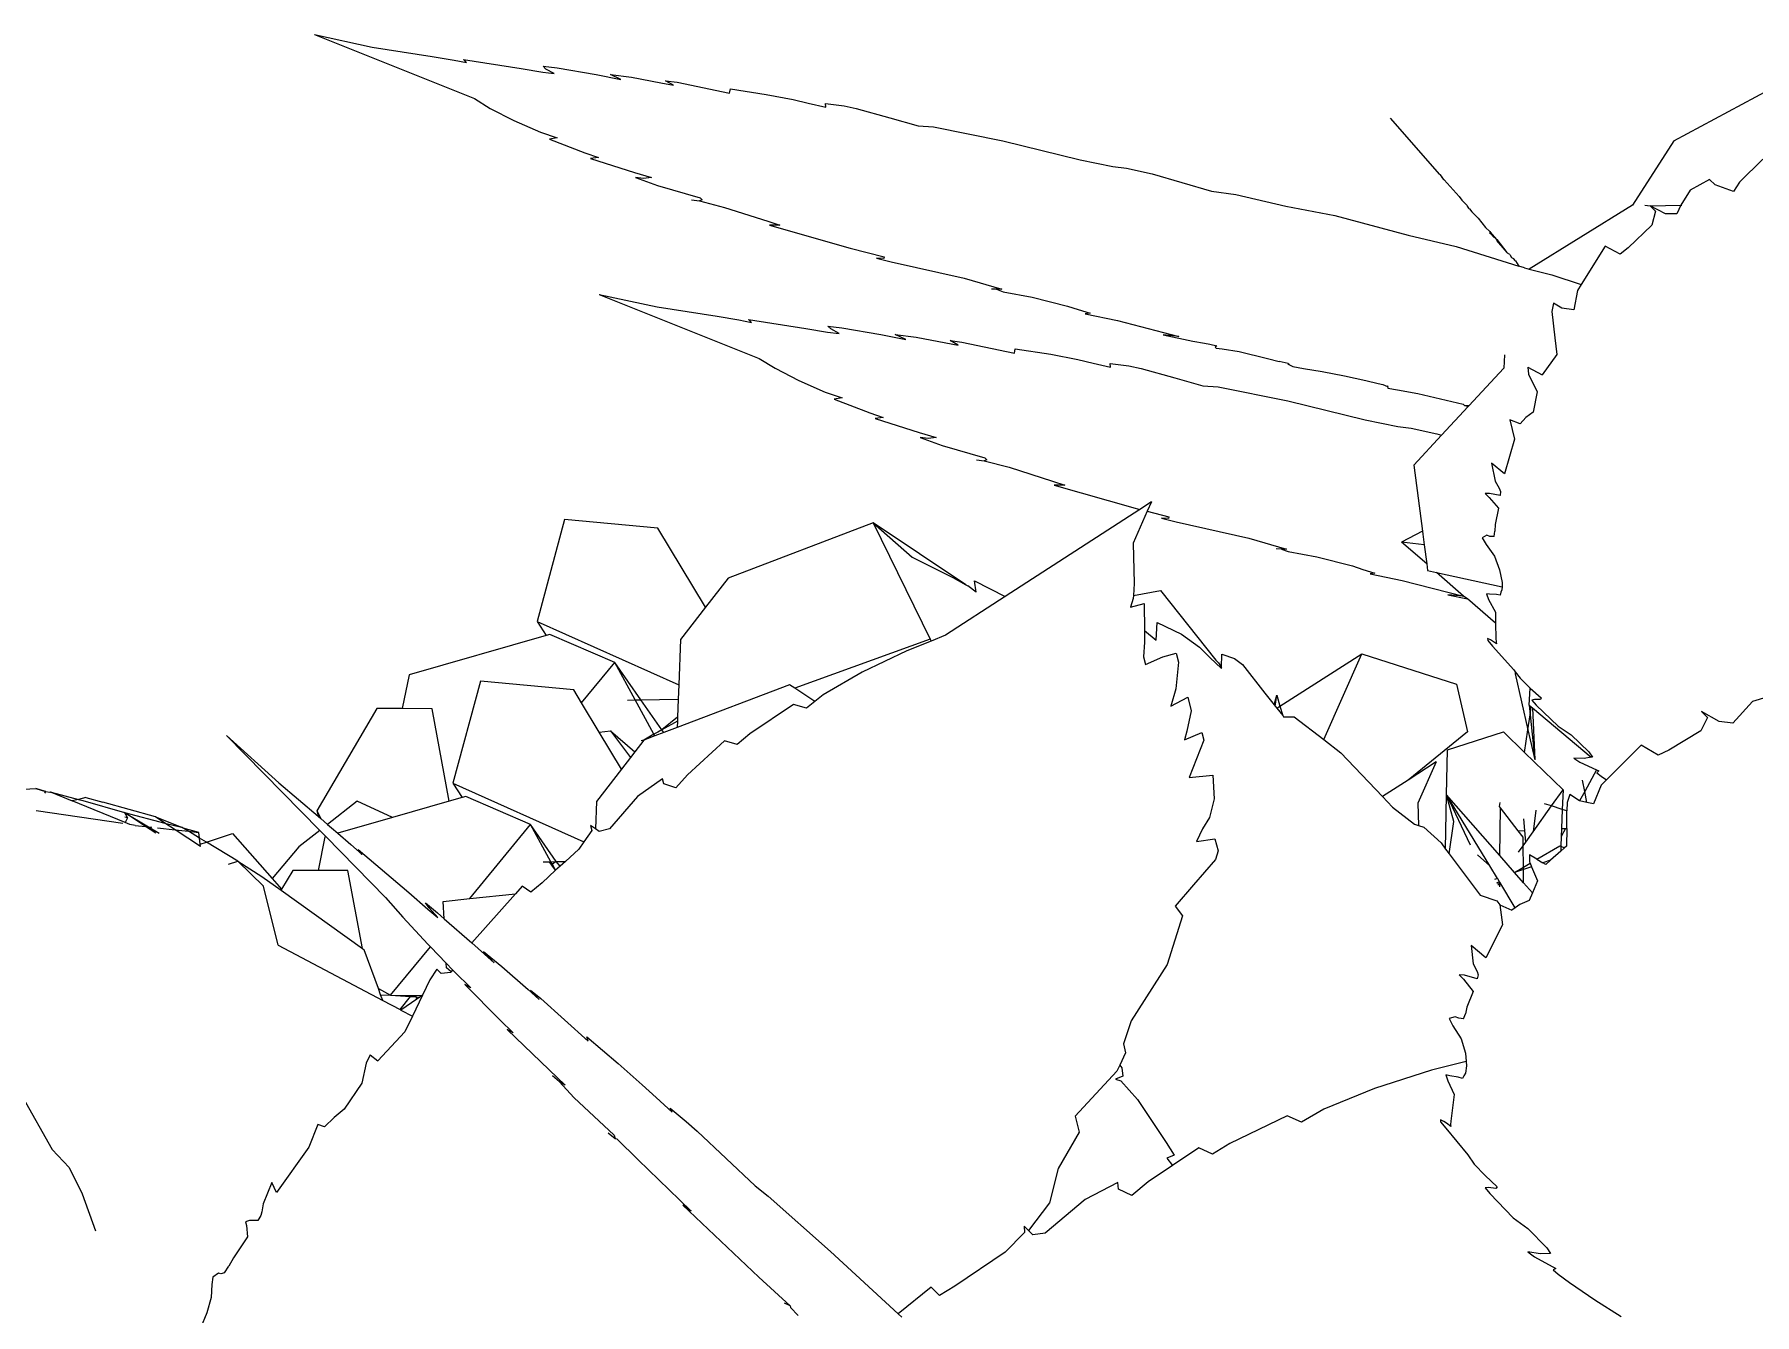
# Model space of a CAD drawing. Header units: metres. Extents: x -175 to 101, y -7 to 93.
# Drawn here: x 10.4305 to 10.5012, y 1.4238 to 1.4764 of the extents above; entities that cross this region are included whole.
import ezdxf

# ---------------------------------------------------------------- set-up
doc = ezdxf.new("R2010")
doc.units = ezdxf.units.M

# ---------------------------------------------------------------- blocks, each defined once
blk = doc.blocks.new('plantita1')
for p, q in [((-5.827386, 1.477418), (-5.833964, 1.474781)), ((-5.829766, 1.476898), (-5.83223, 1.476514)), ((-5.827386, 1.477418), (-5.829766, 1.476898)), ((-5.836784, 1.476117), (-5.837357, 1.476044)), ((-5.8369, 1.475994), (-5.836784, 1.476117)), ((-5.833517, 1.476387), (-5.835877, 1.476016)), ((-5.833642, 1.476263), (-5.833517, 1.476387)), ((-5.833127, 1.476364), (-5.833642, 1.476263)), ((-5.83223, 1.476514), (-5.833127, 1.476364)), ((-5.842284, 1.475455), (-5.844445, 1.475001)), ((-5.841807, 1.475516), (-5.842284, 1.475455)), ((-5.842132, 1.47533), (-5.841807, 1.475516)), ((-5.841622, 1.475431), (-5.842132, 1.47533)), ((-5.84041, 1.475657), (-5.841622, 1.475431)), ((-5.839551, 1.475766), (-5.84041, 1.475657)), ((-5.838956, 1.475769), (-5.839979, 1.475567)), ((-5.839979, 1.475567), (-5.839551, 1.475766)), ((-5.837357, 1.476044), (-5.838956, 1.475769)), ((-5.837243, 1.475807), (-5.8369, 1.475994)), ((-5.836769, 1.475867), (-5.837243, 1.475807)), ((-5.835877, 1.476016), (-5.836769, 1.475867)), ((-5.883232, 1.473045), (-5.887159, 1.475156)), ((-5.847049, 1.474742), (-5.847676, 1.474591)), ((-5.845943, 1.474955), (-5.847049, 1.474742)), ((-5.844481, 1.475177), (-5.845943, 1.474955)), ((-5.844445, 1.475001), (-5.844481, 1.475177)), ((-5.833964, 1.474781), (-5.834613, 1.474378)), ((-5.849646, 1.474377), (-5.851029, 1.473987)), ((-5.849144, 1.474477), (-5.849646, 1.474377)), ((-5.848382, 1.474573), (-5.849144, 1.474477)), ((-5.847676, 1.474591), (-5.848395, 1.474428)), ((-5.848395, 1.474428), (-5.848382, 1.474573)), ((-5.834613, 1.474378), (-5.835585, 1.473879)), ((-5.873612, 1.471656), (-5.871596, 1.473979)), ((-5.852821, 1.473618), (-5.85567, 1.473045)), ((-5.852185, 1.473663), (-5.852821, 1.473618)), ((-5.851029, 1.473987), (-5.852185, 1.473663)), ((-5.836674, 1.473403), (-5.837366, 1.473164)), ((-5.835585, 1.473879), (-5.836674, 1.473403)), ((-5.883232, 1.473045), (-5.881531, 1.470408)), ((-5.85567, 1.473045), (-5.858847, 1.472262)), ((-5.837039, 1.473116), (-5.8385, 1.472546)), ((-5.837366, 1.473164), (-5.837039, 1.473116)), ((-5.886888, 1.472291), (-5.885926, 1.471345)), ((-5.860743, 1.47192), (-5.861799, 1.471684)), ((-5.860189, 1.47199), (-5.860743, 1.47192)), ((-5.858847, 1.472262), (-5.860189, 1.47199)), ((-5.838728, 1.472313), (-5.840531, 1.471742)), ((-5.8385, 1.472546), (-5.839054, 1.472359)), ((-5.839054, 1.472359), (-5.838728, 1.472313)), ((-5.885926, 1.471345), (-5.885686, 1.470962)), ((-5.885686, 1.470962), (-5.884927, 1.471234)), ((-5.884927, 1.471234), (-5.884701, 1.471452)), ((-5.884701, 1.471452), (-5.883897, 1.471016)), ((-5.873796, 1.471445), (-5.874411, 1.470757)), ((-5.873796, 1.471445), (-5.873716, 1.471534)), ((-5.873612, 1.471656), (-5.873716, 1.471534)), ((-5.861799, 1.471684), (-5.864233, 1.470974)), ((-5.841476, 1.471204), (-5.843234, 1.470708)), ((-5.840577, 1.47154), (-5.841476, 1.471204)), ((-5.840531, 1.471742), (-5.841234, 1.47154)), ((-5.841234, 1.47154), (-5.840909, 1.471497)), ((-5.840909, 1.471497), (-5.840577, 1.47154)), ((-5.883897, 1.471016), (-5.883515, 1.470408)), ((-5.874523, 1.470604), (-5.874738, 1.470384)), ((-5.874411, 1.470757), (-5.874523, 1.470604)), ((-5.865235, 1.470847), (-5.867293, 1.470357)), ((-5.864233, 1.470974), (-5.865235, 1.470847)), ((-5.843208, 1.470577), (-5.844235, 1.470313)), ((-5.843234, 1.470708), (-5.843316, 1.470617)), ((-5.843316, 1.470617), (-5.843208, 1.470577)), ((-5.842883, 1.470618), (-5.843208, 1.470577)), ((-5.883515, 1.470408), (-5.883554, 1.470408)), ((-5.883515, 1.470408), (-5.883352, 1.47005)), ((-5.882253, 1.470375), (-5.883515, 1.470408)), ((-5.883352, 1.47005), (-5.882891, 1.470053)), ((-5.882891, 1.470053), (-5.882253, 1.470375)), ((-5.882253, 1.470375), (-5.882474, 1.470161)), ((-5.882474, 1.470161), (-5.882321, 1.46958)), ((-5.882036, 1.470408), (-5.882253, 1.470375)), ((-5.881531, 1.470408), (-5.87729, 1.467776)), ((-5.875193, 1.469865), (-5.875492, 1.469482)), ((-5.874988, 1.470068), (-5.875193, 1.469865)), ((-5.874937, 1.470123), (-5.874988, 1.470068)), ((-5.874831, 1.470249), (-5.874937, 1.470123)), ((-5.874831, 1.470249), (-5.874747, 1.470341)), ((-5.874738, 1.470384), (-5.874747, 1.470341)), ((-5.869307, 1.469971), (-5.872322, 1.469174)), ((-5.867293, 1.470357), (-5.869307, 1.469971)), ((-5.844235, 1.470313), (-5.846014, 1.469746)), ((-5.882321, 1.46958), (-5.881349, 1.468649)), ((-5.875956, 1.468993), (-5.875879, 1.469082)), ((-5.875673, 1.469316), (-5.875879, 1.469082)), ((-5.875664, 1.469283), (-5.875879, 1.469082)), ((-5.875673, 1.469316), (-5.875857, 1.469063)), ((-5.875857, 1.469063), (-5.875664, 1.469283)), ((-5.875492, 1.469482), (-5.875673, 1.469316)), ((-5.872322, 1.469174), (-5.874289, 1.468704)), ((-5.846081, 1.469582), (-5.8494, 1.46863)), ((-5.846014, 1.469746), (-5.84651, 1.469579)), ((-5.84651, 1.469579), (-5.846081, 1.469582)), ((-5.881349, 1.468649), (-5.881026, 1.468395)), ((-5.881026, 1.468395), (-5.880403, 1.468713)), ((-5.880403, 1.468713), (-5.879423, 1.467144)), ((-5.874289, 1.468704), (-5.876862, 1.4679)), ((-5.876499, 1.468373), (-5.876557, 1.468254)), ((-5.876499, 1.468373), (-5.876398, 1.468435)), ((-5.876375, 1.468463), (-5.876398, 1.468435)), ((-5.875956, 1.468993), (-5.876375, 1.468463)), ((-5.875948, 1.468955), (-5.876375, 1.468463)), ((-5.875956, 1.468993), (-5.875948, 1.468955)), ((-5.8494, 1.46863), (-5.850791, 1.46828)), ((-5.87729, 1.467776), (-5.878217, 1.467534)), ((-5.877097, 1.467827), (-5.87729, 1.467776)), ((-5.877097, 1.467827), (-5.876862, 1.4679)), ((-5.876723, 1.468115), (-5.876862, 1.4679)), ((-5.876723, 1.468115), (-5.876646, 1.468206)), ((-5.876557, 1.468254), (-5.876646, 1.468206)), ((-5.851084, 1.468072), (-5.854074, 1.467405)), ((-5.850483, 1.468222), (-5.851084, 1.468072)), ((-5.850791, 1.46828), (-5.850773, 1.468209)), ((-5.850773, 1.468209), (-5.850483, 1.468222)), ((-5.878217, 1.467534), (-5.879423, 1.467144)), ((-5.879423, 1.467144), (-5.879272, 1.466902)), ((-5.855412, 1.466952), (-5.855686, 1.466848)), ((-5.854074, 1.467405), (-5.855624, 1.466949)), ((-5.855624, 1.466949), (-5.855412, 1.466952)), ((-5.855412, 1.466952), (-5.855201, 1.466956)), ((-5.879272, 1.466902), (-5.879116, 1.466108)), ((-5.878634, 1.466171), (-5.87828, 1.466379)), ((-5.87828, 1.466379), (-5.878224, 1.466035)), ((-5.858329, 1.466259), (-5.858756, 1.466114)), ((-5.856865, 1.466629), (-5.858329, 1.466259)), ((-5.855686, 1.466848), (-5.856865, 1.466629)), ((-5.839083, 1.466739), (-5.845661, 1.464102)), ((-5.841463, 1.46622), (-5.843927, 1.465836)), ((-5.839083, 1.466739), (-5.841463, 1.46622)), ((-5.879116, 1.466108), (-5.878634, 1.466171)), ((-5.878224, 1.466035), (-5.878343, 1.464951)), ((-5.860377, 1.465661), (-5.86289, 1.465012)), ((-5.859055, 1.465941), (-5.860377, 1.465661)), ((-5.858756, 1.466114), (-5.859254, 1.46596)), ((-5.859254, 1.46596), (-5.859055, 1.465941)), ((-5.845215, 1.465708), (-5.847574, 1.465337)), ((-5.84534, 1.465585), (-5.845215, 1.465708)), ((-5.844824, 1.465686), (-5.84534, 1.465585)), ((-5.843927, 1.465836), (-5.844824, 1.465686)), ((-5.878343, 1.464951), (-5.878418, 1.464272)), ((-5.863477, 1.464814), (-5.863948, 1.46473)), ((-5.86225, 1.465076), (-5.863477, 1.464814)), ((-5.86289, 1.465012), (-5.86225, 1.465076)), ((-5.853504, 1.464838), (-5.853982, 1.464777)), ((-5.853829, 1.464652), (-5.853504, 1.464838)), ((-5.852107, 1.464979), (-5.853319, 1.464752)), ((-5.851248, 1.465087), (-5.852107, 1.464979)), ((-5.850653, 1.46509), (-5.851676, 1.464889)), ((-5.851676, 1.464889), (-5.851248, 1.465087)), ((-5.849054, 1.465366), (-5.850653, 1.46509)), ((-5.848482, 1.465438), (-5.849054, 1.465366)), ((-5.84894, 1.465128), (-5.848597, 1.465315)), ((-5.848466, 1.465188), (-5.84894, 1.465128)), ((-5.848597, 1.465315), (-5.848482, 1.465438)), ((-5.847574, 1.465337), (-5.848466, 1.465188)), ((-5.878418, 1.464272), (-5.877816, 1.463434)), ((-5.876279, 1.464254), (-5.87624, 1.463702)), ((-5.866542, 1.464098), (-5.867021, 1.463985)), ((-5.865372, 1.464392), (-5.866542, 1.464098)), ((-5.864673, 1.464496), (-5.865372, 1.464392)), ((-5.864432, 1.464527), (-5.864673, 1.464496)), ((-5.864171, 1.464686), (-5.864453, 1.464619)), ((-5.864453, 1.464619), (-5.864394, 1.464563)), ((-5.864394, 1.464563), (-5.864432, 1.464527)), ((-5.863948, 1.46473), (-5.864171, 1.464686)), ((-5.85764, 1.464277), (-5.858747, 1.464064)), ((-5.856178, 1.464498), (-5.85764, 1.464277)), ((-5.856143, 1.464322), (-5.856178, 1.464498)), ((-5.853982, 1.464777), (-5.856143, 1.464322)), ((-5.853319, 1.464752), (-5.853829, 1.464652)), ((-5.845661, 1.464102), (-5.84631, 1.4637)), ((-5.877229, 1.463745), (-5.877816, 1.463434)), ((-5.877263, 1.463458), (-5.877621, 1.462733)), ((-5.877229, 1.463745), (-5.877263, 1.463458)), ((-5.87624, 1.463702), (-5.874808, 1.462156)), ((-5.8697, 1.46339), (-5.870572, 1.463202)), ((-5.868786, 1.46357), (-5.8697, 1.46339)), ((-5.868016, 1.463697), (-5.868786, 1.46357)), ((-5.867577, 1.463774), (-5.868016, 1.463697)), ((-5.867418, 1.46386), (-5.867577, 1.463774)), ((-5.86739, 1.463893), (-5.867418, 1.46386)), ((-5.867418, 1.46386), (-5.867367, 1.463852)), ((-5.86739, 1.463893), (-5.867021, 1.463985)), ((-5.861343, 1.463699), (-5.862726, 1.463308)), ((-5.860841, 1.463798), (-5.861343, 1.463699)), ((-5.86008, 1.463895), (-5.860841, 1.463798)), ((-5.859373, 1.463912), (-5.860093, 1.463749)), ((-5.860093, 1.463749), (-5.86008, 1.463895)), ((-5.858747, 1.464064), (-5.859373, 1.463912)), ((-5.84631, 1.4637), (-5.847282, 1.4632)), ((-5.877621, 1.462733), (-5.877445, 1.461899)), ((-5.871872, 1.462812), (-5.872714, 1.462659)), ((-5.871487, 1.462888), (-5.871872, 1.462812)), ((-5.871494, 1.462975), (-5.871461, 1.462958)), ((-5.871461, 1.462958), (-5.871487, 1.462888)), ((-5.871278, 1.463029), (-5.871461, 1.462958)), ((-5.871086, 1.463081), (-5.871278, 1.463029)), ((-5.870572, 1.463202), (-5.871086, 1.463081)), ((-5.864518, 1.462939), (-5.867367, 1.462367)), ((-5.863882, 1.462984), (-5.864518, 1.462939)), ((-5.862726, 1.463308), (-5.863882, 1.462984)), ((-5.848371, 1.462725), (-5.849063, 1.462486)), ((-5.847282, 1.4632), (-5.848371, 1.462725)), ((-5.874808, 1.462156), (-5.874778, 1.462159)), ((-5.874808, 1.462156), (-5.874778, 1.462128)), ((-5.874778, 1.462159), (-5.874701, 1.462163)), ((-5.874701, 1.462163), (-5.874778, 1.462128)), ((-5.874778, 1.462128), (-5.87369, 1.460949)), ((-5.874701, 1.462163), (-5.874644, 1.462157)), ((-5.874569, 1.46223), (-5.874644, 1.462157)), ((-5.872714, 1.462659), (-5.874569, 1.46223)), ((-5.867367, 1.462367), (-5.870544, 1.461584)), ((-5.848736, 1.462437), (-5.850198, 1.461867)), ((-5.849063, 1.462486), (-5.848736, 1.462437)), ((-5.877445, 1.461899), (-5.877154, 1.461682)), ((-5.877154, 1.461682), (-5.876916, 1.461418)), ((-5.876916, 1.461418), (-5.876493, 1.461579)), ((-5.876493, 1.461579), (-5.876679, 1.460789)), ((-5.871886, 1.461311), (-5.87244, 1.461241)), ((-5.870544, 1.461584), (-5.871886, 1.461311)), ((-5.850426, 1.461635), (-5.852228, 1.461064)), ((-5.850198, 1.461867), (-5.850751, 1.461681)), ((-5.850751, 1.461681), (-5.850426, 1.461635)), ((-5.876679, 1.460789), (-5.87628, 1.459368)), ((-5.873496, 1.461006), (-5.87369, 1.460949)), ((-5.87369, 1.460949), (-5.872555, 1.459723)), ((-5.87244, 1.461241), (-5.873496, 1.461006)), ((-5.852274, 1.460861), (-5.853173, 1.460525)), ((-5.852228, 1.461064), (-5.852932, 1.460862)), ((-5.852932, 1.460862), (-5.852606, 1.460819)), ((-5.852606, 1.460819), (-5.852274, 1.460861)), ((-5.854906, 1.459898), (-5.855932, 1.459634)), ((-5.854932, 1.460029), (-5.855014, 1.459938)), ((-5.855014, 1.459938), (-5.854906, 1.459898)), ((-5.853173, 1.460525), (-5.854932, 1.460029)), ((-5.85458, 1.459939), (-5.854906, 1.459898)), ((-5.87628, 1.459368), (-5.875733, 1.459801)), ((-5.875733, 1.459801), (-5.875893, 1.459068)), ((-5.872555, 1.459723), (-5.872906, 1.457016)), ((-5.855932, 1.459634), (-5.857711, 1.459067)), ((-5.87606, 1.458776), (-5.87611, 1.45864)), ((-5.87611, 1.45864), (-5.876098, 1.458477)), ((-5.876098, 1.458477), (-5.875655, 1.45856)), ((-5.875893, 1.459068), (-5.87606, 1.458776)), ((-5.875655, 1.45856), (-5.875481, 1.458557)), ((-5.875481, 1.458557), (-5.875645, 1.458399)), ((-5.857778, 1.458903), (-5.861097, 1.457951)), ((-5.857711, 1.459067), (-5.858208, 1.4589)), ((-5.858208, 1.4589), (-5.857778, 1.458903)), ((-5.875645, 1.458399), (-5.876022, 1.45795)), ((-5.876022, 1.45795), (-5.875888, 1.457283)), ((-5.861601, 1.457825), (-5.862489, 1.457602)), ((-5.861772, 1.45821), (-5.861295, 1.457902)), ((-5.861772, 1.45821), (-5.861601, 1.457825)), ((-5.861601, 1.457825), (-5.861021, 1.456513)), ((-5.861097, 1.457951), (-5.861295, 1.457902)), ((-5.861295, 1.457902), (-5.855768, 1.454321)), ((-5.875888, 1.457283), (-5.875879, 1.457005)), ((-5.862782, 1.457394), (-5.865771, 1.456726)), ((-5.86218, 1.457543), (-5.862782, 1.457394)), ((-5.862489, 1.457602), (-5.862471, 1.457531)), ((-5.862471, 1.457531), (-5.86218, 1.457543)), ((-5.854146, 1.454807), (-5.850346, 1.457345)), ((-5.850346, 1.457345), (-5.852682, 1.452572)), ((-5.850346, 1.457345), (-5.851943, 1.455943)), ((-5.850346, 1.457345), (-5.84438, 1.455076)), ((-5.843454, 1.453885), (-5.841498, 1.457136)), ((-5.841498, 1.457136), (-5.837665, 1.457494)), ((-5.837665, 1.457494), (-5.836533, 1.453304)), ((-5.875845, 1.456794), (-5.875879, 1.457005)), ((-5.875523, 1.456464), (-5.875864, 1.455978)), ((-5.875845, 1.456794), (-5.875675, 1.456796)), ((-5.875675, 1.456796), (-5.875547, 1.45684)), ((-5.875547, 1.45684), (-5.875363, 1.456737)), ((-5.875363, 1.456737), (-5.875523, 1.456464)), ((-5.873081, 1.455661), (-5.872038, 1.456558)), ((-5.872979, 1.456453), (-5.873081, 1.455661)), ((-5.872922, 1.456892), (-5.872979, 1.456453)), ((-5.872979, 1.456453), (-5.872038, 1.456558)), ((-5.872906, 1.457016), (-5.872922, 1.456892)), ((-5.872906, 1.457016), (-5.872038, 1.456558)), ((-5.865771, 1.456726), (-5.867322, 1.45627)), ((-5.861021, 1.456513), (-5.861058, 1.454855)), ((-5.875864, 1.455978), (-5.876075, 1.455423)), ((-5.873081, 1.455661), (-5.873116, 1.455395)), ((-5.868562, 1.45595), (-5.870027, 1.455581)), ((-5.867383, 1.456169), (-5.868562, 1.45595)), ((-5.86711, 1.456274), (-5.867383, 1.456169)), ((-5.867322, 1.45627), (-5.86711, 1.456274)), ((-5.86711, 1.456274), (-5.866898, 1.456277)), ((-5.851943, 1.455943), (-5.853616, 1.455107)), ((-5.876075, 1.455423), (-5.876175, 1.454904)), ((-5.873485, 1.455314), (-5.876172, 1.454725)), ((-5.874588, 1.454333), (-5.873485, 1.455314)), ((-5.872075, 1.454983), (-5.874588, 1.454333)), ((-5.873116, 1.455395), (-5.873485, 1.455314)), ((-5.870752, 1.455262), (-5.872075, 1.454983)), ((-5.870453, 1.455436), (-5.870951, 1.455282)), ((-5.870951, 1.455282), (-5.870752, 1.455262)), ((-5.870027, 1.455581), (-5.870453, 1.455436)), ((-5.8545, 1.454965), (-5.855768, 1.454321)), ((-5.854571, 1.454505), (-5.8545, 1.454965)), ((-5.853616, 1.455107), (-5.854146, 1.454807)), ((-5.84438, 1.455076), (-5.843454, 1.453885)), ((-5.876175, 1.454904), (-5.876172, 1.454725)), ((-5.876172, 1.454725), (-5.87617, 1.454605)), ((-5.87617, 1.454605), (-5.876125, 1.454498)), ((-5.876125, 1.454498), (-5.876097, 1.454376)), ((-5.876097, 1.454376), (-5.875944, 1.454411)), ((-5.875944, 1.454411), (-5.875664, 1.454423)), ((-5.87591, 1.453229), (-5.87475, 1.454226)), ((-5.875622, 1.454207), (-5.875899, 1.453686)), ((-5.875664, 1.454423), (-5.87553, 1.454441)), ((-5.87553, 1.454441), (-5.875622, 1.454207)), ((-5.873947, 1.454397), (-5.87475, 1.454226)), ((-5.87475, 1.454226), (-5.874588, 1.454333)), ((-5.874588, 1.454333), (-5.873947, 1.454397)), ((-5.862142, 1.454577), (-5.864415, 1.451704)), ((-5.861028, 1.454371), (-5.862142, 1.454577)), ((-5.861058, 1.454855), (-5.861028, 1.454371)), ((-5.861028, 1.454371), (-5.86102, 1.454246)), ((-5.86102, 1.454246), (-5.860917, 1.453885)), ((-5.855768, 1.454321), (-5.853315, 1.452733)), ((-5.854571, 1.454505), (-5.854223, 1.454764)), ((-5.854146, 1.454807), (-5.854223, 1.454764)), ((-5.875899, 1.453686), (-5.87591, 1.453229)), ((-5.861468, 1.454037), (-5.861481, 1.452935)), ((-5.860917, 1.453885), (-5.861468, 1.454037)), ((-5.843454, 1.453885), (-5.842424, 1.452559)), ((-5.87591, 1.453229), (-5.875924, 1.452603)), ((-5.86201, 1.453253), (-5.863003, 1.452783)), ((-5.861962, 1.452536), (-5.86201, 1.453253)), ((-5.861481, 1.452935), (-5.861962, 1.452536)), ((-5.861481, 1.452935), (-5.861487, 1.452448)), ((-5.836533, 1.453304), (-5.842357, 1.4507)), ((-5.836533, 1.453304), (-5.836913, 1.452717)), ((-5.875787, 1.45229), (-5.876653, 1.451319)), ((-5.875942, 1.452379), (-5.875785, 1.452496)), ((-5.875931, 1.452458), (-5.875942, 1.452379)), ((-5.875924, 1.452603), (-5.875931, 1.452458)), ((-5.875586, 1.452518), (-5.875787, 1.45229)), ((-5.875785, 1.452496), (-5.875692, 1.452551)), ((-5.875692, 1.452551), (-5.875574, 1.452597)), ((-5.875574, 1.452597), (-5.875586, 1.452518)), ((-5.863749, 1.452246), (-5.864168, 1.451818)), ((-5.863003, 1.452783), (-5.863749, 1.452246)), ((-5.861487, 1.452448), (-5.861449, 1.451842)), ((-5.853315, 1.452733), (-5.852719, 1.452495)), ((-5.852682, 1.452572), (-5.852719, 1.452495)), ((-5.852719, 1.452495), (-5.851726, 1.4521)), ((-5.852682, 1.452572), (-5.847122, 1.45056)), ((-5.851726, 1.4521), (-5.849893, 1.451218)), ((-5.842424, 1.452559), (-5.842357, 1.4507)), ((-5.839724, 1.45161), (-5.837059, 1.452759)), ((-5.837059, 1.452759), (-5.836913, 1.452717)), ((-5.836913, 1.452717), (-5.831275, 1.451101)), ((-5.870407, 1.451965), (-5.874303, 1.450719)), ((-5.868852, 1.448451), (-5.870407, 1.451965)), ((-5.867051, 1.449823), (-5.870407, 1.451965)), ((-5.865518, 1.451525), (-5.866434, 1.450354)), ((-5.86518, 1.451781), (-5.865518, 1.451525)), ((-5.86466, 1.45195), (-5.86518, 1.451781)), ((-5.86465, 1.451406), (-5.86466, 1.45195)), ((-5.864168, 1.451818), (-5.86465, 1.45137)), ((-5.864522, 1.451596), (-5.86465, 1.451406)), ((-5.86465, 1.45137), (-5.86465, 1.451406)), ((-5.864522, 1.451596), (-5.864415, 1.451704)), ((-5.86279, 1.451996), (-5.862888, 1.451622)), ((-5.862888, 1.451622), (-5.862775, 1.45053)), ((-5.862234, 1.45185), (-5.86279, 1.451996)), ((-5.86153, 1.451532), (-5.862234, 1.45185)), ((-5.861449, 1.451842), (-5.86153, 1.451532)), ((-5.840795, 1.450084), (-5.839724, 1.45161)), ((-5.84056, 1.450079), (-5.839724, 1.45161)), ((-5.838366, 1.449953), (-5.839724, 1.45161)), ((-5.876912, 1.450969), (-5.877332, 1.450563)), ((-5.876712, 1.45115), (-5.877233, 1.448849)), ((-5.876715, 1.451235), (-5.876912, 1.450969)), ((-5.876653, 1.451319), (-5.876715, 1.451235)), ((-5.876715, 1.451235), (-5.876712, 1.45115)), ((-5.874303, 1.450719), (-5.874752, 1.448768)), ((-5.849893, 1.451218), (-5.848285, 1.450285)), ((-5.847122, 1.45056), (-5.84691, 1.450702)), ((-5.84691, 1.450702), (-5.842294, 1.448947)), ((-5.842357, 1.4507), (-5.842336, 1.450113)), ((-5.838044, 1.450487), (-5.83421, 1.450845)), ((-5.83421, 1.450845), (-5.833079, 1.446655)), ((-5.831275, 1.451101), (-5.830991, 1.44972)), ((-5.887497, 1.450326), (-5.886458, 1.450007)), ((-5.886458, 1.450007), (-5.885655, 1.449122)), ((-5.877332, 1.450563), (-5.877781, 1.450164)), ((-5.877781, 1.450164), (-5.877746, 1.450097)), ((-5.877746, 1.450097), (-5.877503, 1.450097)), ((-5.877393, 1.450071), (-5.877574, 1.449863)), ((-5.877503, 1.450097), (-5.877393, 1.450071)), ((-5.877281, 1.449863), (-5.877332, 1.450563)), ((-5.866925, 1.450266), (-5.867051, 1.449823)), ((-5.866857, 1.44982), (-5.866925, 1.450266)), ((-5.866818, 1.449869), (-5.866925, 1.450266)), ((-5.866434, 1.450354), (-5.866818, 1.449869)), ((-5.863261, 1.450188), (-5.863407, 1.449627)), ((-5.862566, 1.449814), (-5.863261, 1.450188)), ((-5.862775, 1.45053), (-5.862566, 1.449814)), ((-5.848285, 1.450285), (-5.847941, 1.450009)), ((-5.847941, 1.450009), (-5.847122, 1.45056)), ((-5.847941, 1.450009), (-5.8476, 1.449735)), ((-5.840795, 1.450084), (-5.842336, 1.450113)), ((-5.842336, 1.450113), (-5.842309, 1.449371)), ((-5.841659, 1.448853), (-5.840795, 1.450084)), ((-5.841328, 1.448672), (-5.84056, 1.450079)), ((-5.84056, 1.450079), (-5.840795, 1.450084)), ((-5.840246, 1.450073), (-5.84056, 1.450079)), ((-5.838366, 1.449953), (-5.838044, 1.450487)), ((-5.885096, 1.449192), (-5.884369, 1.449606)), ((-5.884369, 1.449606), (-5.884606, 1.449361)), ((-5.884606, 1.449361), (-5.884335, 1.448802)), ((-5.877421, 1.449746), (-5.879829, 1.447719)), ((-5.877574, 1.449863), (-5.878472, 1.448998)), ((-5.877421, 1.449746), (-5.877513, 1.44761)), ((-5.877322, 1.449469), (-5.877513, 1.44761)), ((-5.877368, 1.44979), (-5.877421, 1.449746)), ((-5.877281, 1.449863), (-5.877368, 1.44979)), ((-5.877322, 1.449469), (-5.877368, 1.44979)), ((-5.877281, 1.449863), (-5.877322, 1.449469)), ((-5.877233, 1.448849), (-5.877322, 1.449469)), ((-5.867639, 1.449386), (-5.868852, 1.448451)), ((-5.8672, 1.449386), (-5.867639, 1.449386)), ((-5.867162, 1.449434), (-5.8672, 1.449386)), ((-5.867051, 1.449823), (-5.867162, 1.449434)), ((-5.866921, 1.449739), (-5.867162, 1.449434)), ((-5.866921, 1.449739), (-5.867051, 1.449823)), ((-5.866857, 1.44982), (-5.866921, 1.449739)), ((-5.866818, 1.449869), (-5.866857, 1.44982)), ((-5.863407, 1.449627), (-5.863228, 1.448787)), ((-5.8476, 1.449735), (-5.847066, 1.44989)), ((-5.847066, 1.44989), (-5.845272, 1.448683)), ((-5.842309, 1.449371), (-5.841659, 1.448853)), ((-5.842309, 1.449371), (-5.842303, 1.44921)), ((-5.839086, 1.448755), (-5.838366, 1.449953)), ((-5.832926, 1.445915), (-5.832219, 1.449714)), ((-5.832219, 1.449714), (-5.830991, 1.44972)), ((-5.830991, 1.44972), (-5.829949, 1.449724)), ((-5.829949, 1.449724), (-5.827487, 1.445514)), ((-5.885655, 1.449122), (-5.885096, 1.449192)), ((-5.884335, 1.448802), (-5.883019, 1.448014)), ((-5.87974, 1.447941), (-5.879016, 1.448639)), ((-5.878472, 1.448998), (-5.879016, 1.448639)), ((-5.877233, 1.448849), (-5.877513, 1.44761)), ((-5.877099, 1.44792), (-5.877233, 1.448849)), ((-5.876232, 1.448765), (-5.877099, 1.44792)), ((-5.873927, 1.448032), (-5.876232, 1.448765)), ((-5.874752, 1.448768), (-5.872312, 1.446783)), ((-5.863837, 1.448737), (-5.863918, 1.448425)), ((-5.863123, 1.448431), (-5.863837, 1.448737)), ((-5.863228, 1.448787), (-5.863123, 1.448431)), ((-5.845272, 1.448683), (-5.844747, 1.448245)), ((-5.842303, 1.44921), (-5.842294, 1.448947)), ((-5.842303, 1.44921), (-5.841659, 1.448853)), ((-5.842294, 1.448947), (-5.84174, 1.448737)), ((-5.84174, 1.448737), (-5.841659, 1.448853)), ((-5.84174, 1.448737), (-5.84137, 1.448596)), ((-5.841659, 1.448853), (-5.841488, 1.448758)), ((-5.841488, 1.448758), (-5.841328, 1.448672)), ((-5.84137, 1.448596), (-5.841328, 1.448672)), ((-5.84137, 1.448596), (-5.840925, 1.448427)), ((-5.841328, 1.448672), (-5.840925, 1.448427)), ((-5.839551, 1.448803), (-5.840545, 1.447938)), ((-5.839551, 1.448803), (-5.840367, 1.447708)), ((-5.84, 1.447236), (-5.839086, 1.448755)), ((-5.839086, 1.448755), (-5.839551, 1.448803)), ((-5.823771, 1.448621), (-5.827609, 1.444711)), ((-5.823771, 1.448621), (-5.825931, 1.446675)), ((-5.883019, 1.448014), (-5.882589, 1.447807)), ((-5.882589, 1.447807), (-5.881881, 1.448216)), ((-5.881881, 1.448216), (-5.880462, 1.446791)), ((-5.87974, 1.447941), (-5.87989, 1.44773)), ((-5.877099, 1.44792), (-5.878681, 1.446378)), ((-5.873895, 1.446174), (-5.873927, 1.448032)), ((-5.869557, 1.447907), (-5.871268, 1.446106)), ((-5.868852, 1.448451), (-5.869557, 1.447907)), ((-5.863918, 1.448425), (-5.863326, 1.446895)), ((-5.844747, 1.448245), (-5.84423, 1.448401)), ((-5.84423, 1.448401), (-5.842717, 1.446998)), ((-5.840925, 1.448427), (-5.840545, 1.447938)), ((-5.840925, 1.448427), (-5.840815, 1.448397)), ((-5.840545, 1.447938), (-5.840367, 1.447708)), ((-5.880048, 1.447201), (-5.880143, 1.447157)), ((-5.880143, 1.447157), (-5.88006, 1.447085)), ((-5.879368, 1.447514), (-5.880048, 1.447201)), ((-5.880048, 1.447201), (-5.879569, 1.446317)), ((-5.87989, 1.44773), (-5.879829, 1.447719)), ((-5.879829, 1.447719), (-5.879543, 1.44767)), ((-5.879543, 1.44767), (-5.879122, 1.447687)), ((-5.879122, 1.447687), (-5.879368, 1.447514)), ((-5.873469, 1.447532), (-5.872718, 1.445834)), ((-5.873469, 1.447532), (-5.872312, 1.446783)), ((-5.840367, 1.447708), (-5.84, 1.447236)), ((-5.84, 1.447236), (-5.83897, 1.44591)), ((-5.880244, 1.446942), (-5.880462, 1.446791)), ((-5.880462, 1.446791), (-5.880243, 1.446572)), ((-5.88006, 1.447085), (-5.880244, 1.446942)), ((-5.880243, 1.446572), (-5.879936, 1.445802)), ((-5.879569, 1.446317), (-5.879479, 1.446779)), ((-5.872312, 1.446783), (-5.871268, 1.446106)), ((-5.864292, 1.44699), (-5.864347, 1.44601)), ((-5.863326, 1.446895), (-5.864292, 1.44699)), ((-5.842717, 1.446998), (-5.842238, 1.446465)), ((-5.842238, 1.446465), (-5.841737, 1.446623)), ((-5.841737, 1.446623), (-5.84168, 1.44684)), ((-5.84168, 1.44684), (-5.840655, 1.446108)), ((-5.833079, 1.446655), (-5.838461, 1.444249)), ((-5.833079, 1.446655), (-5.833459, 1.446068)), ((-5.825931, 1.446675), (-5.827544, 1.445295)), ((-5.81594, 1.446436), (-5.816338, 1.446308)), ((-5.816338, 1.446308), (-5.81594, 1.446436)), ((-5.81594, 1.446436), (-5.816335, 1.446328)), ((-5.814688, 1.446375), (-5.81594, 1.446436)), ((-5.879936, 1.445802), (-5.879656, 1.445867)), ((-5.879656, 1.445867), (-5.879569, 1.446317)), ((-5.879656, 1.445867), (-5.879361, 1.445935)), ((-5.879569, 1.446317), (-5.879361, 1.445935)), ((-5.879361, 1.445935), (-5.878963, 1.446194)), ((-5.878963, 1.446194), (-5.878843, 1.445858)), ((-5.878843, 1.445858), (-5.878839, 1.44552)), ((-5.878211, 1.445721), (-5.878681, 1.446378)), ((-5.878681, 1.446378), (-5.878649, 1.445581)), ((-5.878211, 1.445721), (-5.877918, 1.445814)), ((-5.876071, 1.445696), (-5.876102, 1.445867)), ((-5.876076, 1.443685), (-5.873895, 1.446174)), ((-5.87567, 1.443255), (-5.873895, 1.446174)), ((-5.873895, 1.446174), (-5.874867, 1.444125)), ((-5.874194, 1.445084), (-5.873895, 1.446174)), ((-5.873855, 1.443949), (-5.873895, 1.446174)), ((-5.872718, 1.445834), (-5.872739, 1.444915)), ((-5.871268, 1.446106), (-5.871677, 1.445676)), ((-5.864347, 1.44601), (-5.864151, 1.44524)), ((-5.840655, 1.446108), (-5.839505, 1.44478)), ((-5.83897, 1.44591), (-5.838929, 1.444784)), ((-5.83627, 1.444961), (-5.833605, 1.44611)), ((-5.833605, 1.44611), (-5.833459, 1.446068)), ((-5.833459, 1.446068), (-5.832926, 1.445915)), ((-5.832926, 1.445915), (-5.830597, 1.445247)), ((-5.830597, 1.445247), (-5.829149, 1.445913)), ((-5.829149, 1.445913), (-5.827932, 1.444963)), ((-5.820861, 1.445267), (-5.818696, 1.445882)), ((-5.819614, 1.445045), (-5.81744, 1.445926)), ((-5.817882, 1.445942), (-5.819581, 1.445451)), ((-5.818, 1.44607), (-5.818696, 1.445882)), ((-5.818, 1.44607), (-5.817694, 1.445991)), ((-5.817694, 1.445991), (-5.817882, 1.445942)), ((-5.816576, 1.446286), (-5.817694, 1.445991)), ((-5.817694, 1.445991), (-5.81744, 1.445926)), ((-5.816576, 1.446286), (-5.81744, 1.445926)), ((-5.816576, 1.446286), (-5.816543, 1.446285)), ((-5.816516, 1.446292), (-5.816543, 1.446285)), ((-5.816338, 1.446308), (-5.816516, 1.446292)), ((-5.816338, 1.446308), (-5.816301, 1.446243)), ((-5.878839, 1.44552), (-5.878649, 1.445581)), ((-5.878829, 1.444798), (-5.878839, 1.44552)), ((-5.878649, 1.445581), (-5.878211, 1.445721)), ((-5.878649, 1.445581), (-5.878618, 1.444788)), ((-5.877452, 1.444657), (-5.878211, 1.445721)), ((-5.877555, 1.445546), (-5.877452, 1.444657)), ((-5.87711, 1.444716), (-5.877072, 1.445189)), ((-5.876832, 1.444702), (-5.876106, 1.44565)), ((-5.876106, 1.44565), (-5.876071, 1.445696)), ((-5.876076, 1.443685), (-5.876106, 1.44565)), ((-5.874002, 1.443752), (-5.874194, 1.445084)), ((-5.871677, 1.445676), (-5.87258, 1.444967)), ((-5.864151, 1.44524), (-5.863875, 1.444783)), ((-5.830597, 1.445247), (-5.82835, 1.444603)), ((-5.827656, 1.445199), (-5.827932, 1.444963)), ((-5.827487, 1.445514), (-5.827656, 1.445199)), ((-5.827544, 1.445295), (-5.827656, 1.445199)), ((-5.827487, 1.445514), (-5.827544, 1.445295)), ((-5.820861, 1.445267), (-5.821931, 1.444848)), ((-5.821241, 1.445018), (-5.821931, 1.444848)), ((-5.821663, 1.444741), (-5.821241, 1.445018)), ((-5.819581, 1.445451), (-5.821241, 1.445018)), ((-5.821241, 1.445018), (-5.820861, 1.445267)), ((-5.819581, 1.445451), (-5.820571, 1.444863)), ((-5.820456, 1.444876), (-5.819581, 1.445451)), ((-5.819805, 1.444956), (-5.819614, 1.445045)), ((-5.819581, 1.445451), (-5.819711, 1.445238)), ((-5.819711, 1.445238), (-5.819599, 1.445255)), ((-5.819711, 1.445238), (-5.819614, 1.445045)), ((-5.819519, 1.444997), (-5.815959, 1.445514)), ((-5.87878, 1.444796), (-5.878829, 1.444798)), ((-5.878829, 1.444798), (-5.878819, 1.444069)), ((-5.878618, 1.444788), (-5.87878, 1.444796)), ((-5.87878, 1.444796), (-5.878606, 1.444465)), ((-5.878618, 1.444788), (-5.878606, 1.444465)), ((-5.878606, 1.444465), (-5.87859, 1.444069)), ((-5.877148, 1.444231), (-5.877452, 1.444657)), ((-5.877148, 1.444231), (-5.87711, 1.444716)), ((-5.876832, 1.444702), (-5.87711, 1.444716)), ((-5.87704, 1.44408), (-5.877037, 1.444435)), ((-5.877037, 1.444435), (-5.876832, 1.444702)), ((-5.872958, 1.444844), (-5.873666, 1.444201)), ((-5.872739, 1.444915), (-5.872958, 1.444844)), ((-5.87258, 1.444967), (-5.872739, 1.444915)), ((-5.864378, 1.444369), (-5.864507, 1.443871)), ((-5.863616, 1.444266), (-5.864378, 1.444369)), ((-5.863875, 1.444783), (-5.863616, 1.444266)), ((-5.839505, 1.44478), (-5.839089, 1.444673)), ((-5.839089, 1.444673), (-5.838929, 1.444784)), ((-5.838929, 1.444784), (-5.83873, 1.444921)), ((-5.83873, 1.444921), (-5.838786, 1.444709)), ((-5.838786, 1.444709), (-5.838461, 1.444249)), ((-5.837323, 1.443434), (-5.83627, 1.444961)), ((-5.837105, 1.44343), (-5.83627, 1.444961)), ((-5.833771, 1.441913), (-5.83627, 1.444961)), ((-5.827855, 1.444461), (-5.83031, 1.441959)), ((-5.82835, 1.444603), (-5.828887, 1.444139)), ((-5.828095, 1.444823), (-5.82835, 1.444603)), ((-5.827932, 1.444963), (-5.828095, 1.444823)), ((-5.827609, 1.444711), (-5.827855, 1.444461)), ((-5.827855, 1.444461), (-5.82782, 1.444452)), ((-5.82782, 1.444452), (-5.827537, 1.443071)), ((-5.827609, 1.444711), (-5.826748, 1.444039)), ((-5.824025, 1.444589), (-5.825646, 1.442744)), ((-5.822952, 1.444233), (-5.824025, 1.444589)), ((-5.822952, 1.444233), (-5.82267, 1.444403)), ((-5.822705, 1.444057), (-5.821663, 1.444741)), ((-5.822696, 1.444148), (-5.82267, 1.444403)), ((-5.82267, 1.444403), (-5.822212, 1.44468)), ((-5.82267, 1.444403), (-5.822647, 1.444631)), ((-5.822647, 1.444631), (-5.821994, 1.44481)), ((-5.822212, 1.44468), (-5.822647, 1.444631)), ((-5.822212, 1.44468), (-5.821994, 1.44481)), ((-5.821663, 1.444741), (-5.822212, 1.44468)), ((-5.821994, 1.44481), (-5.821931, 1.444848)), ((-5.820937, 1.444822), (-5.821663, 1.444741)), ((-5.820571, 1.444863), (-5.821015, 1.444599)), ((-5.82088, 1.444596), (-5.820456, 1.444876)), ((-5.820571, 1.444863), (-5.820705, 1.444848)), ((-5.820456, 1.444876), (-5.820571, 1.444863)), ((-5.820024, 1.444924), (-5.820456, 1.444876)), ((-5.820024, 1.444924), (-5.819805, 1.444956)), ((-5.878819, 1.444069), (-5.878744, 1.444003)), ((-5.87859, 1.444069), (-5.878744, 1.444003)), ((-5.878744, 1.444003), (-5.878582, 1.443861)), ((-5.878543, 1.444089), (-5.87859, 1.444069)), ((-5.87859, 1.444069), (-5.878582, 1.443861)), ((-5.878582, 1.443861), (-5.878167, 1.443496)), ((-5.877606, 1.443533), (-5.878543, 1.444089)), ((-5.877606, 1.443533), (-5.8773, 1.443716)), ((-5.8773, 1.443716), (-5.877298, 1.443424)), ((-5.87704, 1.44408), (-5.877148, 1.444231)), ((-5.877049, 1.4432), (-5.87704, 1.44408)), ((-5.876854, 1.443818), (-5.87704, 1.44408)), ((-5.87669, 1.442984), (-5.876076, 1.443685)), ((-5.875158, 1.443709), (-5.87567, 1.443255)), ((-5.874002, 1.443752), (-5.875276, 1.442051)), ((-5.873855, 1.443949), (-5.874002, 1.443752)), ((-5.873666, 1.444201), (-5.873855, 1.443949)), ((-5.864507, 1.443871), (-5.864401, 1.443519)), ((-5.838461, 1.444249), (-5.838251, 1.443951)), ((-5.838251, 1.443951), (-5.837696, 1.443441)), ((-5.829191, 1.443935), (-5.831265, 1.442159)), ((-5.828887, 1.444139), (-5.82935, 1.44373)), ((-5.82935, 1.44373), (-5.829191, 1.443935)), ((-5.826748, 1.444039), (-5.825646, 1.442744)), ((-5.824245, 1.443454), (-5.822952, 1.444233)), ((-5.822696, 1.444148), (-5.822952, 1.444233)), ((-5.822705, 1.444057), (-5.822696, 1.444148)), ((-5.878167, 1.443496), (-5.877852, 1.443387)), ((-5.878167, 1.443496), (-5.877966, 1.44332)), ((-5.877966, 1.44332), (-5.877852, 1.443387)), ((-5.877606, 1.443533), (-5.877852, 1.443387)), ((-5.877383, 1.443224), (-5.877626, 1.442647)), ((-5.877323, 1.443365), (-5.877383, 1.443224)), ((-5.877383, 1.443224), (-5.87705, 1.443109)), ((-5.877298, 1.443424), (-5.877323, 1.443365)), ((-5.877049, 1.4432), (-5.877323, 1.443365)), ((-5.877055, 1.442567), (-5.87705, 1.443109)), ((-5.877055, 1.442567), (-5.87669, 1.442984)), ((-5.87705, 1.443109), (-5.877049, 1.4432)), ((-5.87705, 1.443109), (-5.87669, 1.442984)), ((-5.87669, 1.442984), (-5.877049, 1.4432)), ((-5.875983, 1.442739), (-5.87567, 1.443255)), ((-5.864401, 1.443519), (-5.863495, 1.442475)), ((-5.837323, 1.443434), (-5.837696, 1.443441)), ((-5.837696, 1.443441), (-5.837477, 1.443241)), ((-5.837477, 1.443241), (-5.837323, 1.443434)), ((-5.837477, 1.443241), (-5.837298, 1.443077)), ((-5.837323, 1.443434), (-5.837162, 1.443327)), ((-5.837105, 1.44343), (-5.837323, 1.443434)), ((-5.837298, 1.443077), (-5.837162, 1.443327)), ((-5.837298, 1.443077), (-5.837122, 1.4433)), ((-5.837298, 1.443077), (-5.836739, 1.442565)), ((-5.837162, 1.443327), (-5.837105, 1.44343)), ((-5.837162, 1.443327), (-5.837122, 1.4433)), ((-5.837122, 1.4433), (-5.837016, 1.443429)), ((-5.837016, 1.443429), (-5.837105, 1.44343)), ((-5.836791, 1.443424), (-5.837016, 1.443429)), ((-5.829361, 1.439858), (-5.828765, 1.443065)), ((-5.828765, 1.443065), (-5.827537, 1.443071)), ((-5.827537, 1.443071), (-5.826495, 1.443075)), ((-5.826495, 1.443075), (-5.82604, 1.442296)), ((-5.824245, 1.443454), (-5.825302, 1.442428)), ((-5.824245, 1.443454), (-5.825233, 1.442827)), ((-5.823858, 1.443334), (-5.824245, 1.443454)), ((-5.877626, 1.442647), (-5.877419, 1.442151)), ((-5.877419, 1.442151), (-5.877055, 1.442567)), ((-5.876716, 1.441534), (-5.876078, 1.442583)), ((-5.876079, 1.442396), (-5.876078, 1.442583)), ((-5.876078, 1.442583), (-5.876059, 1.442614)), ((-5.875983, 1.442739), (-5.876059, 1.442614)), ((-5.876014, 1.442588), (-5.876059, 1.442614)), ((-5.876027, 1.442471), (-5.876014, 1.442588)), ((-5.87596, 1.442566), (-5.876014, 1.442588)), ((-5.875983, 1.442739), (-5.875867, 1.442698)), ((-5.863495, 1.442475), (-5.86275, 1.441604)), ((-5.836739, 1.442565), (-5.836273, 1.442172)), ((-5.836273, 1.442172), (-5.835926, 1.442419)), ((-5.835926, 1.442419), (-5.835646, 1.442108)), ((-5.826019, 1.442262), (-5.829361, 1.439858)), ((-5.825646, 1.442744), (-5.82604, 1.442296)), ((-5.82604, 1.442296), (-5.826019, 1.442262)), ((-5.825233, 1.442827), (-5.826019, 1.442262)), ((-5.825895, 1.440003), (-5.825302, 1.442428)), ((-5.877419, 1.442151), (-5.87729, 1.44184)), ((-5.87729, 1.44184), (-5.876905, 1.441666)), ((-5.876905, 1.441666), (-5.876716, 1.441534)), ((-5.876716, 1.441534), (-5.876576, 1.441436)), ((-5.876087, 1.44166), (-5.876576, 1.441436)), ((-5.876087, 1.44166), (-5.876197, 1.440843)), ((-5.87596, 1.441828), (-5.876087, 1.44166)), ((-5.875276, 1.442051), (-5.87596, 1.441828)), ((-5.86275, 1.441604), (-5.863046, 1.441211)), ((-5.835646, 1.442108), (-5.833849, 1.440102)), ((-5.833771, 1.441913), (-5.835646, 1.442108)), ((-5.832682, 1.4418), (-5.833771, 1.441913)), ((-5.832714, 1.441087), (-5.832682, 1.4418)), ((-5.832462, 1.441137), (-5.832098, 1.441537)), ((-5.831947, 1.441736), (-5.832441, 1.441324)), ((-5.832098, 1.441537), (-5.831947, 1.441736)), ((-5.831265, 1.442159), (-5.832053, 1.441478)), ((-5.83031, 1.441959), (-5.831023, 1.44115)), ((-5.876197, 1.440843), (-5.875503, 1.439482)), ((-5.863046, 1.441211), (-5.862411, 1.439211)), ((-5.832714, 1.441087), (-5.833849, 1.440102)), ((-5.832441, 1.441324), (-5.832714, 1.441087)), ((-5.832053, 1.441478), (-5.832462, 1.441137)), ((-5.831023, 1.44115), (-5.832042, 1.440048)), ((-5.833849, 1.440102), (-5.834777, 1.439281)), ((-5.875503, 1.439482), (-5.874904, 1.439994)), ((-5.874904, 1.439994), (-5.87499, 1.439239)), ((-5.834338, 1.439743), (-5.83508, 1.439125)), ((-5.834777, 1.439281), (-5.834338, 1.439743)), ((-5.83215, 1.439935), (-5.832798, 1.439262)), ((-5.832042, 1.440048), (-5.83215, 1.439935)), ((-5.830516, 1.437942), (-5.83215, 1.439935)), ((-5.825895, 1.440003), (-5.830192, 1.437732)), ((-5.830015, 1.438218), (-5.829437, 1.439803)), ((-5.829361, 1.439858), (-5.829437, 1.439803)), ((-5.875149, 1.438922), (-5.875189, 1.43878)), ((-5.875189, 1.43878), (-5.875151, 1.438619)), ((-5.875151, 1.438619), (-5.874626, 1.438766)), ((-5.87499, 1.439239), (-5.875149, 1.438922)), ((-5.874626, 1.438766), (-5.874414, 1.438788)), ((-5.874414, 1.438788), (-5.87459, 1.438606)), ((-5.862411, 1.439211), (-5.860932, 1.436886)), ((-5.83508, 1.439125), (-5.836163, 1.438174)), ((-5.833143, 1.438903), (-5.833812, 1.438244)), ((-5.833061, 1.438989), (-5.833143, 1.438903)), ((-5.832798, 1.439262), (-5.833061, 1.438989)), ((-5.833061, 1.438989), (-5.833003, 1.438902)), ((-5.833003, 1.438902), (-5.832807, 1.439064)), ((-5.833003, 1.438902), (-5.832989, 1.43888)), ((-5.832989, 1.43888), (-5.832595, 1.438844)), ((-5.832807, 1.439064), (-5.832798, 1.439262)), ((-5.832595, 1.438844), (-5.832416, 1.439018)), ((-5.832416, 1.439018), (-5.83213, 1.438577)), ((-5.87459, 1.438606), (-5.874981, 1.438103)), ((-5.874981, 1.438103), (-5.874721, 1.437457)), ((-5.836271, 1.438157), (-5.836684, 1.437813)), ((-5.836163, 1.438174), (-5.83662, 1.437769)), ((-5.83662, 1.437769), (-5.836271, 1.438157)), ((-5.833572, 1.438383), (-5.835018, 1.43692)), ((-5.833812, 1.438244), (-5.833572, 1.438383)), ((-5.83213, 1.438577), (-5.831827, 1.437941)), ((-5.830015, 1.438218), (-5.830516, 1.437942)), ((-5.830109, 1.437961), (-5.830516, 1.437942)), ((-5.830192, 1.437732), (-5.830109, 1.437961)), ((-5.830109, 1.437961), (-5.830015, 1.438218)), ((-5.874721, 1.437457), (-5.874668, 1.43718)), ((-5.836684, 1.437813), (-5.838637, 1.436064)), ((-5.831827, 1.437941), (-5.83172, 1.437869)), ((-5.831565, 1.437939), (-5.831827, 1.437941)), ((-5.831827, 1.437941), (-5.831417, 1.437084)), ((-5.831574, 1.437877), (-5.83172, 1.437869)), ((-5.83172, 1.437869), (-5.831589, 1.437779)), ((-5.831589, 1.437779), (-5.831574, 1.437877)), ((-5.831589, 1.437779), (-5.83094, 1.437337)), ((-5.831574, 1.437877), (-5.831565, 1.437939)), ((-5.83133, 1.437891), (-5.831574, 1.437877)), ((-5.831368, 1.437939), (-5.831565, 1.437939)), ((-5.83094, 1.437337), (-5.831417, 1.437084)), ((-5.830516, 1.437942), (-5.831368, 1.437939)), ((-5.83133, 1.437891), (-5.831368, 1.437939)), ((-5.830516, 1.437942), (-5.83133, 1.437891)), ((-5.830909, 1.437353), (-5.83133, 1.437891)), ((-5.830909, 1.437353), (-5.83094, 1.437337)), ((-5.830192, 1.437732), (-5.830909, 1.437353)), ((-5.874596, 1.436974), (-5.874668, 1.43718)), ((-5.874596, 1.436974), (-5.874391, 1.437001)), ((-5.874157, 1.436692), (-5.874498, 1.436157)), ((-5.874391, 1.437001), (-5.874241, 1.437063)), ((-5.874241, 1.437063), (-5.874003, 1.436988)), ((-5.874003, 1.436988), (-5.874157, 1.436692)), ((-5.860932, 1.436886), (-5.860617, 1.435942)), ((-5.835311, 1.436538), (-5.837032, 1.434874)), ((-5.835018, 1.43692), (-5.835552, 1.436397)), ((-5.835552, 1.436397), (-5.835311, 1.436538)), ((-5.831417, 1.437084), (-5.831107, 1.436435)), ((-5.874498, 1.436157), (-5.874673, 1.435571)), ((-5.860617, 1.435942), (-5.860711, 1.43558)), ((-5.838582, 1.436231), (-5.839863, 1.435139)), ((-5.838637, 1.436064), (-5.838582, 1.436231)), ((-5.831107, 1.436435), (-5.829993, 1.435252)), ((-5.874702, 1.435221), (-5.874717, 1.435038)), ((-5.874673, 1.435571), (-5.874702, 1.435221)), ((-5.874702, 1.435221), (-5.87327, 1.434864)), ((-5.860711, 1.43558), (-5.860468, 1.43507)), ((-5.839863, 1.435139), (-5.840854, 1.434265)), ((-5.829672, 1.435498), (-5.829993, 1.435252)), ((-5.829672, 1.435498), (-5.829508, 1.43515)), ((-5.829508, 1.43515), (-5.829339, 1.434335)), ((-5.874717, 1.435038), (-5.874667, 1.43474)), ((-5.874667, 1.43474), (-5.874597, 1.43464)), ((-5.874597, 1.43464), (-5.874545, 1.434522)), ((-5.874545, 1.434522), (-5.874365, 1.434579)), ((-5.874365, 1.434579), (-5.874027, 1.434631)), ((-5.873944, 1.434422), (-5.874204, 1.433861)), ((-5.874027, 1.434631), (-5.873867, 1.43467)), ((-5.873867, 1.43467), (-5.873944, 1.434422)), ((-5.87327, 1.434864), (-5.870938, 1.434112)), ((-5.860519, 1.434425), (-5.861202, 1.433661)), ((-5.860554, 1.43496), (-5.8606, 1.434617)), ((-5.8606, 1.434617), (-5.860297, 1.434497)), ((-5.860468, 1.43507), (-5.860554, 1.43496)), ((-5.860297, 1.434497), (-5.860519, 1.434425)), ((-5.860468, 1.43507), (-5.860351, 1.434824)), ((-5.860351, 1.434824), (-5.858636, 1.432971)), ((-5.837032, 1.434874), (-5.837693, 1.434247)), ((-5.837451, 1.434392), (-5.837165, 1.434631)), ((-5.874204, 1.433861), (-5.874074, 1.432776)), ((-5.870938, 1.434112), (-5.868859, 1.433267)), ((-5.84143, 1.433737), (-5.842085, 1.433142)), ((-5.840854, 1.434265), (-5.84143, 1.433737)), ((-5.838046, 1.433747), (-5.839696, 1.432189)), ((-5.837451, 1.434392), (-5.838046, 1.433747)), ((-5.837693, 1.434247), (-5.837451, 1.434392)), ((-5.829339, 1.434335), (-5.828612, 1.433257)), ((-5.815398, 1.433771), (-5.81661, 1.431603)), ((-5.868859, 1.433267), (-5.867939, 1.432727)), ((-5.861202, 1.433661), (-5.862373, 1.431894)), ((-5.842006, 1.433305), (-5.842664, 1.432756)), ((-5.842085, 1.433142), (-5.842006, 1.433305)), ((-5.828612, 1.433257), (-5.828201, 1.432919)), ((-5.873861, 1.432483), (-5.874769, 1.431387)), ((-5.874074, 1.432776), (-5.874061, 1.432631)), ((-5.874063, 1.432549), (-5.873889, 1.43269)), ((-5.874061, 1.432631), (-5.874063, 1.432549)), ((-5.873889, 1.43269), (-5.873785, 1.432758)), ((-5.873651, 1.43274), (-5.873861, 1.432483)), ((-5.873785, 1.432758), (-5.873648, 1.432821)), ((-5.873648, 1.432821), (-5.873651, 1.43274)), ((-5.867939, 1.432727), (-5.867349, 1.43299)), ((-5.867349, 1.43299), (-5.864992, 1.431853)), ((-5.858636, 1.432971), (-5.858806, 1.432316)), ((-5.858806, 1.432316), (-5.857936, 1.43082)), ((-5.843115, 1.432356), (-5.845496, 1.430109)), ((-5.842664, 1.432756), (-5.843115, 1.432356)), ((-5.828201, 1.432919), (-5.827806, 1.432534)), ((-5.827806, 1.432534), (-5.827533, 1.432635)), ((-5.827533, 1.432635), (-5.827164, 1.431698)), ((-5.864992, 1.431853), (-5.864284, 1.43142)), ((-5.864284, 1.43142), (-5.863714, 1.431682)), ((-5.863714, 1.431682), (-5.862634, 1.430947)), ((-5.862373, 1.431894), (-5.862698, 1.431368)), ((-5.839805, 1.432043), (-5.840688, 1.431182)), ((-5.839737, 1.432064), (-5.839805, 1.432043)), ((-5.839456, 1.432298), (-5.839737, 1.432064)), ((-5.839696, 1.432189), (-5.839737, 1.432064)), ((-5.827164, 1.431698), (-5.825836, 1.429839)), ((-5.81661, 1.431603), (-5.81732, 1.430873)), ((-5.87503, 1.431), (-5.875481, 1.430533)), ((-5.874769, 1.431387), (-5.87503, 1.431)), ((-5.862698, 1.431368), (-5.862398, 1.431256)), ((-5.862398, 1.431256), (-5.862634, 1.430947)), ((-5.862634, 1.430947), (-5.861642, 1.430273)), ((-5.840688, 1.431182), (-5.842387, 1.429536)), ((-5.875481, 1.430533), (-5.875966, 1.430069)), ((-5.861642, 1.430273), (-5.860968, 1.429722)), ((-5.860416, 1.429983), (-5.860397, 1.430246)), ((-5.860397, 1.430246), (-5.859042, 1.429546)), ((-5.857936, 1.43082), (-5.857589, 1.429419)), ((-5.825836, 1.429839), (-5.825635, 1.430246)), ((-5.825635, 1.430246), (-5.825282, 1.429375)), ((-5.81732, 1.430873), (-5.817844, 1.429791)), ((-5.875671, 1.429799), (-5.876632, 1.428803)), ((-5.875966, 1.430069), (-5.875914, 1.430007)), ((-5.875914, 1.430007), (-5.875619, 1.430043)), ((-5.875482, 1.430033), (-5.875671, 1.429799)), ((-5.875619, 1.430043), (-5.875482, 1.430033)), ((-5.860968, 1.429722), (-5.860416, 1.429983)), ((-5.859042, 1.429546), (-5.857411, 1.428168)), ((-5.846029, 1.429688), (-5.848591, 1.427411)), ((-5.845496, 1.430109), (-5.846029, 1.429688)), ((-5.842387, 1.429536), (-5.842866, 1.429068)), ((-5.817844, 1.429791), (-5.818396, 1.42826)), ((-5.876632, 1.428803), (-5.877238, 1.428366)), ((-5.857589, 1.429419), (-5.856724, 1.428275)), ((-5.842518, 1.429322), (-5.845639, 1.426365)), ((-5.842866, 1.429068), (-5.842518, 1.429322)), ((-5.825282, 1.429375), (-5.825234, 1.429051)), ((-5.825234, 1.429051), (-5.825187, 1.428895)), ((-5.825187, 1.428895), (-5.825066, 1.42869)), ((-5.878013, 1.427563), (-5.877238, 1.428366)), ((-5.857411, 1.428168), (-5.856902, 1.428107)), ((-5.856902, 1.428107), (-5.856724, 1.428275)), ((-5.856724, 1.428275), (-5.856536, 1.428452)), ((-5.856536, 1.428452), (-5.856555, 1.428195)), ((-5.856555, 1.428195), (-5.855767, 1.427389)), ((-5.825066, 1.42869), (-5.82472, 1.428687)), ((-5.82472, 1.428687), (-5.824561, 1.428642)), ((-5.824602, 1.428485), (-5.824638, 1.428018)), ((-5.824561, 1.428642), (-5.824602, 1.428485)), ((-5.878013, 1.427563), (-5.878165, 1.42733)), ((-5.877735, 1.427321), (-5.877227, 1.4274)), ((-5.877227, 1.4274), (-5.8775, 1.427191)), ((-5.855767, 1.427389), (-5.8537, 1.425999)), ((-5.848591, 1.427411), (-5.851371, 1.424852)), ((-5.824638, 1.428018), (-5.824063, 1.427158)), ((-5.878275, 1.426661), (-5.878477, 1.426492)), ((-5.8775, 1.427191), (-5.878387, 1.426721)), ((-5.878387, 1.426721), (-5.878275, 1.426661)), ((-5.878165, 1.42733), (-5.877735, 1.427321)), ((-5.824063, 1.427158), (-5.823866, 1.426811)), ((-5.823691, 1.42654), (-5.823866, 1.426811)), ((-5.878944, 1.42614), (-5.879988, 1.425429)), ((-5.878477, 1.426492), (-5.878944, 1.42614)), ((-5.8537, 1.425999), (-5.853071, 1.425611)), ((-5.853071, 1.425611), (-5.852719, 1.425953)), ((-5.852719, 1.425953), (-5.851371, 1.424852)), ((-5.845639, 1.426365), (-5.846924, 1.425178)), ((-5.823691, 1.42654), (-5.823539, 1.426503)), ((-5.823539, 1.426503), (-5.823452, 1.426526)), ((-5.823452, 1.426526), (-5.823217, 1.426356)), ((-5.823217, 1.426356), (-5.823176, 1.426055)), ((-5.823176, 1.426055), (-5.823153, 1.425532)), ((-5.879988, 1.425429), (-5.881069, 1.424742)), ((-5.846924, 1.425178), (-5.846704, 1.425295)), ((-5.823153, 1.425532), (-5.822967, 1.424893)), ((-5.851371, 1.424852), (-5.851517, 1.424717)), ((-5.846943, 1.425112), (-5.847258, 1.424784)), ((-5.846924, 1.425178), (-5.846943, 1.425112)), ((-5.822967, 1.424893), (-5.822704, 1.424272))]:
    blk.add_line(p, q)

msp = doc.modelspace()

# ---------------------------------------------------------------- block references
at = {"xscale": -1}
msp.add_blockref('plantita1', (4.614642, -0.001043), dxfattribs=at)

doc.saveas('drawing.dxf')
